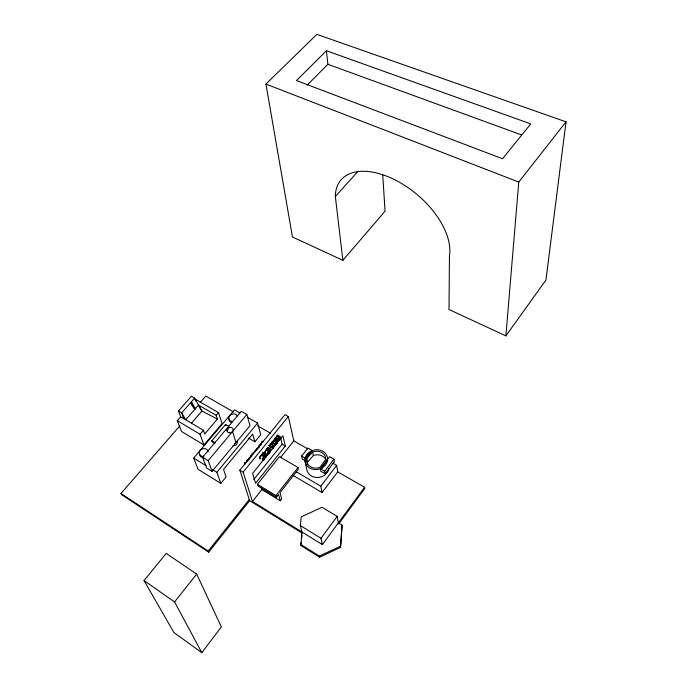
<?xml version="1.0" encoding="UTF-8"?>
<svg xmlns="http://www.w3.org/2000/svg" width="687" height="687" viewBox="0 0 687 687"><rect width="100%" height="100%" fill="white"/><g stroke="black" fill="none" stroke-linecap="round" stroke-linejoin="round"><path stroke-width="1.03" d="M257.823 448.997C257.677 447.108 255.547 449.624 256.165 450.586M273.28 445.202L272.902 448.01L270.154 446.413L270.18 444.017L270.515 443.596L273.28 445.202L274.242 446.37L274.602 443.562L271.846 441.964L271.485 444.772L270.515 443.596M327.587 461.338L327.493 459.423M274.602 443.562L274.525 446.473L274.156 446.936L273.194 445.786L272.791 448.62L268.84 445.674L269.184 445.253L272.902 448.01M332.937 463.253L336.664 465.382L337.738 471.857L364.599 487.289L364.754 488.509L338.597 524.052L337.205 516.349L322.057 507.289L301.275 516.839L300.322 525.546L301.911 531.978L300.863 545.495L319.61 557.209L340.529 547.427L342.083 525.1L338.382 522.876M340.529 547.427L342.083 525.1M342.873 260.33L335.342 196.525A67.661 38.06 40.1 0 1 396.081 180.432A67.661 38.06 40.1 0 1 449.47 255.65L448.989 309.511L505.881 335.874L518.762 182.064L566.019 121.831L316.862 34.35L265.938 84.08L292.456 236.963L342.873 260.33L385.063 211.175L382.728 174.807M258.269 447.623L259.136 446.352L259.394 447.271M300.863 545.495L301.198 542.412M301.645 538.29L301.979 535.199M261.112 444.764L261.283 443.192L260.94 443.613M566.019 121.831L545.925 280.124L505.881 335.874M272.292 442.703L272.395 442.222A1.254 0.498 -60.2 0 1 272.765 441.492L273.125 441.045M276.157 437.937L276.26 437.447A1.228 0.489 -60.4 0 1 276.603 436.752A1.426 0.567 -60.4 0 1 277.239 436.09L277.376 435L280.133 436.589L280.682 438.838L279.283 440.35L279.016 439.027A1.228 0.481 -60.4 0 1 279.351 438.332A1.426 0.558 -60.4 0 1 279.987 437.671L279.815 436.966L277.059 435.386M305.698 458.452L306.187 457.018A11.353 9.884 -11 0 1 311.563 451.934M306.745 458.487L307.433 462.214A9.712 8.476 -11 0 0 307.355 464.438M249.106 458.59L250.154 457.937M274.534 439.955L275.092 438.667L274.474 439.732L277.23 441.32L277.849 440.255L275.092 438.667M267.234 448.688C268.351 445.846 271.451 449.839 270.352 451.651L270.034 452.046L267.286 450.432L267.166 448.448L269.991 450.294L267.166 448.448M269.991 450.294L270.609 449.229M266.238 454.863L266.024 454.064L263.258 452.441L262.941 452.836L266.238 454.863L267.458 453.678L267.784 454.837L267.475 455.232L266.736 454.296L266.307 456.675L264.469 455.593M263.593 452.973L264.564 451.934L265.036 453.222M269.656 452.389C268.445 455.49 266.839 452.656 268.995 451.29C266.496 456.151 272.052 451.634 267.818 451.307M263.748 453.025L264.177 452.467M256.637 449.143L256.414 450.002M307.776 448.877L293.804 440.891L288.317 416.502L285.019 414.656L239.84 470.123L243.164 472.132L252.455 501.45L322.375 544.611L364.599 487.289M322.375 544.611L321.001 538.256L337.205 516.349M293.066 475.421L322.057 492.527L337.738 471.857M201.832 652.65L221.343 626.905L196.662 574.066L166.194 553.43L144.038 580.532L173.948 632.59L201.832 652.65L174.567 601.949L144.038 580.532M322.057 492.527L320.803 486.198L336.664 465.382M325.149 473.764L334.371 461.707L333.942 459.165L329.597 456.692L320.331 468.74L320.812 471.248L325.149 473.764L324.685 471.256L333.942 459.165M321.112 468.586L327.622 460.118M280.236 500.771L281.661 498.934L279.995 492.682L298.364 469.178L297.978 467.478L279.446 456.649L257.393 484.283L257.891 485.949L276.449 497.216L278.553 494.528L280.236 500.771L261.859 489.599L261.326 487.804M276.449 497.216L275.994 495.567L297.978 467.478M301.593 456.056L307.896 448.044L312.259 450.535L305.964 458.581L301.593 456.056L302.246 459.036L304.968 460.608M252.455 501.45L261.859 489.599M174.567 601.949L196.662 574.066M247.372 460.642L248.024 460.092M280.545 457.525L293.804 440.891M239.84 470.123L249.656 500.677L208.693 552.193L208.213 551.068L249.269 499.483M285.328 446.061L255.59 483.253L252.601 473.377L282.872 435.816L285.328 446.061L282.117 444.206L280.614 438.048M253.683 479.646L282.117 444.206M267.286 450.432L267.853 447.615M270.043 447.022L270.403 446.567M266.024 454.064L266.307 456.675M278.244 438.916L278.493 441.552L278.244 438.916L275.487 437.327L275.556 439.216M264.735 456.494L264.933 455.644L262.168 454.013L261.979 454.863C270.738 460.651 255.813 451.247 264.589 456.984M272.791 448.62L271.597 447.28L271.94 446.859M265.053 456.099L265.646 455.378L262.881 453.746L262.297 454.476L265.053 456.099L264.933 455.644M270.034 452.046L269.931 450.062M277.265 443.072L277.17 441.08L274.414 439.491L274.104 439.878L274.517 441.483L277.265 443.072L277.849 440.255M265.646 455.378L265.122 456.323C266.547 457.25 264.993 458.856 264.804 456.718M270.669 449.53L267.921 447.898M261.824 455.352L261.979 454.863M262.357 454.7L262.881 453.746M243.164 472.132L288.317 416.502M246.745 460.178L246.865 462.042M259.171 444.936L257.977 448.285M250.231 456.031L250.557 455.627L251.597 456.778L251.931 453.944M253.297 452.269L252.953 454.287M248.205 459.234L247.277 460.771M255.607 450.157L254.679 451.685L255.281 451.076M259.583 445.27L259.918 444.867L260.759 445.425M240.029 413.033L234.49 409.856L193.682 458.066L198.011 469.247L220.862 483.373L226.117 476.958L223.524 469.461L252.704 434.055L254.911 441.81L260.742 434.699L257.573 423.089L247.414 417.267M220.862 483.373L216.894 472.304L257.573 423.089M212.094 471.376L250.016 425.674L246.822 414.467L241.274 411.29L202.588 457.241L206.598 468.002L212.094 471.376L208.17 460.642L202.588 457.241M208.17 460.642L246.822 414.467M226.83 430.672L228.196 429.049M214.584 443.33L212.103 441.853L211.751 440.848L225.576 424.472L228.883 426.404M180.672 416.777L203.429 430.302L204.726 433.961L217.435 419.053L201.926 411.092L194.619 398.125L191.398 396.262L178.448 410.989L180.672 416.777L177.289 420.65L181.497 431.453L203.953 444.978L222.073 423.587L218.509 412.647L195.795 399.482M203.953 444.978L200.046 434.261L203.429 430.302M217.435 419.053L216.207 415.343L218.509 412.647M191.338 423.338L201.926 411.092M208.693 552.193L121.608 494.666L120.981 493.489L179.865 425.846M200.192 402.488L205.799 396.047L233.649 412.045M256.758 448.989L257.41 448.774M249.561 457.533L249.201 457.98A1.262 0.515 -59.5 0 0 248.823 458.718L249.055 459.964M307.433 462.214L313.366 455.55L315.994 454.88A9.558 8.347 -11 0 1 325.844 459.74M312.654 451.977L306.685 458.667A9.764 8.502 -11 0 0 317.274 468.07L319.953 467.383L325.758 459.457L325.793 458.272A9.618 8.364 -11 0 0 315.29 451.307L312.654 451.977L313.366 455.55M335.342 196.525L358.107 171.226M307.252 85.085L327.905 64.295L326.411 50.752L530.75 123.892L502.575 158.749L296.483 80.551L326.411 50.752M260.708 458.607C258.741 460.067 259.54 456.031 260.82 455.618A1.632 0.653 -59.8 0 1 261.404 455.404L261.764 455.842M260.742 456.022L259.909 457.276L260.038 458.469M245.585 462.746L246.066 462.609M300.571 544.353L319.352 556.075L340.314 546.277M265.543 452.347L265.199 451.127L266.358 449.624L269.519 451.668M273.598 440.728L274.019 441.286M262.778 441.372C260.279 444.626 261.738 440.376 263.396 441.32M327.905 64.295L521.416 134.867M265.938 84.08L518.762 182.064M277.239 436.09L279.987 437.671M279.128 437.37L277.29 436.314L276.5 437.98M257.78 425.914L270.772 433.377M275.178 437.713L277.934 439.302M275.161 438.95L277.917 440.539M274.104 439.878L276.861 441.466M320.331 468.74L324.685 471.256M271.52 442.359L274.276 443.965M270.18 444.017L272.945 445.614M268.84 445.674L271.597 447.28M216.207 415.343L198.526 405.055L185.722 419.783L181.677 412.896L178.448 410.989M248.539 438.091L254.911 441.81M266.857 448.834L269.613 450.449M296.303 471.814L320.803 486.198M262.941 453.97L265.706 455.593M261.85 454.408L264.615 456.039M261.764 455.129L264.521 456.761M211.751 440.848L215.057 442.823M177.289 420.65L200.046 434.261M257.393 484.283L275.994 495.567M193.682 458.066L206.177 465.734M212.429 469.564L216.894 472.304M300.322 525.546L321.001 538.256M249.656 500.677L302.194 533.138M120.981 493.489L208.213 551.068M269.184 445.253L270.154 446.413M194.73 409.418L190.788 402.505L191.836 405.424M198.449 405.158L201.849 411.187M266.393 450.234L265.405 451.462M273.666 441.475L273.005 441.483L272.653 442.737M183.876 418.684L181.677 412.896L194.619 398.125L195.658 401.053M225.576 424.472L225.903 425.493M232.541 431.522L236.002 442.557M244.915 464.438L244.787 462.574L245.001 463.261A1.46 0.593 -59.4 0 1 245.602 462.385A1.254 0.507 -59.4 0 1 246.075 462.093L246.556 462.626M262.941 452.836L263.353 454.313M262.168 454.013L262.297 454.476M263.258 452.441L263.482 453.248M275.487 437.327L275.865 438.83M319.352 556.075L319.61 557.209M305.011 461.106L306.72 469.058A11.224 9.824 -11 0 0 317.54 477.491A11.224 9.824 -11 0 0 328.893 468.611M305.243 458.16L305.457 459.174M322.246 468.577A11.353 9.893 -11 0 1 320.46 469.427M232.97 445.571A3.109 2.628 -19 0 0 236.586 444.429A3.109 2.628 -19 0 0 236.62 441.174A3.117 2.636 -19 0 1 234.731 443.51M203.146 457.697A4.491 3.787 -22.1 0 1 199.728 454.433M231.768 422.617A4.517 3.761 -18 0 1 229.106 418.804M203.807 456.357A4.5 3.787 -22.1 0 1 199.23 453.128A4.5 3.787 -22.1 0 1 203.464 448.663A4.5 3.787 -22.1 0 1 208.041 451.883M232.524 421.603A4.526 3.761 -17.9 0 1 229.647 415.738A4.526 3.761 -17.9 0 1 237.29 415.944M249.467 457.654A1.262 0.515 -59.5 0 1 249.956 457.327M273.031 441.157A1.254 0.498 -60.2 0 1 273.512 440.839M275.049 444.3L275.461 445.073L276.303 444.309A1.245 0.489 -60.3 0 0 276.672 443.579L276.354 442.325A1.245 0.489 -60.3 0 0 275.882 442.643L275.521 443.081A1.254 0.498 -60.3 0 0 275.152 443.819L275.049 444.3M327.527 458.04L327.467 460.642A11.37 9.893 -11 0 1 314.491 469.539A11.37 9.893 -11 0 1 305.114 458.512L305.973 456.005A11.37 9.893 -11 0 1 318.064 449.745A11.37 9.893 -11 0 1 327.527 458.04M275.384 443.862C276.251 446.284 276.758 440.719 275.384 443.862M262.614 459.139C263.842 462.506 264.821 454.399 262.614 459.139M279.24 439.096C280.064 441.432 280.442 436.099 279.24 439.096M264.572 458.031C263.971 462.317 260.433 459.732 263.585 457.25A1.632 0.644 -59.8 0 1 264.169 457.027L264.572 458.031M268.231 452.57C268.548 453.678 269.502 450.294 268.231 452.57M195.366 408.688L193.528 407.614L191.424 401.775L195.366 408.688M228.857 432.69A3.177 2.654 -18.7 0 0 233.185 429.469A3.177 2.654 -18.7 0 0 228.204 428.104A3.177 2.654 -18.7 0 0 228.857 432.69"/></g></svg>
